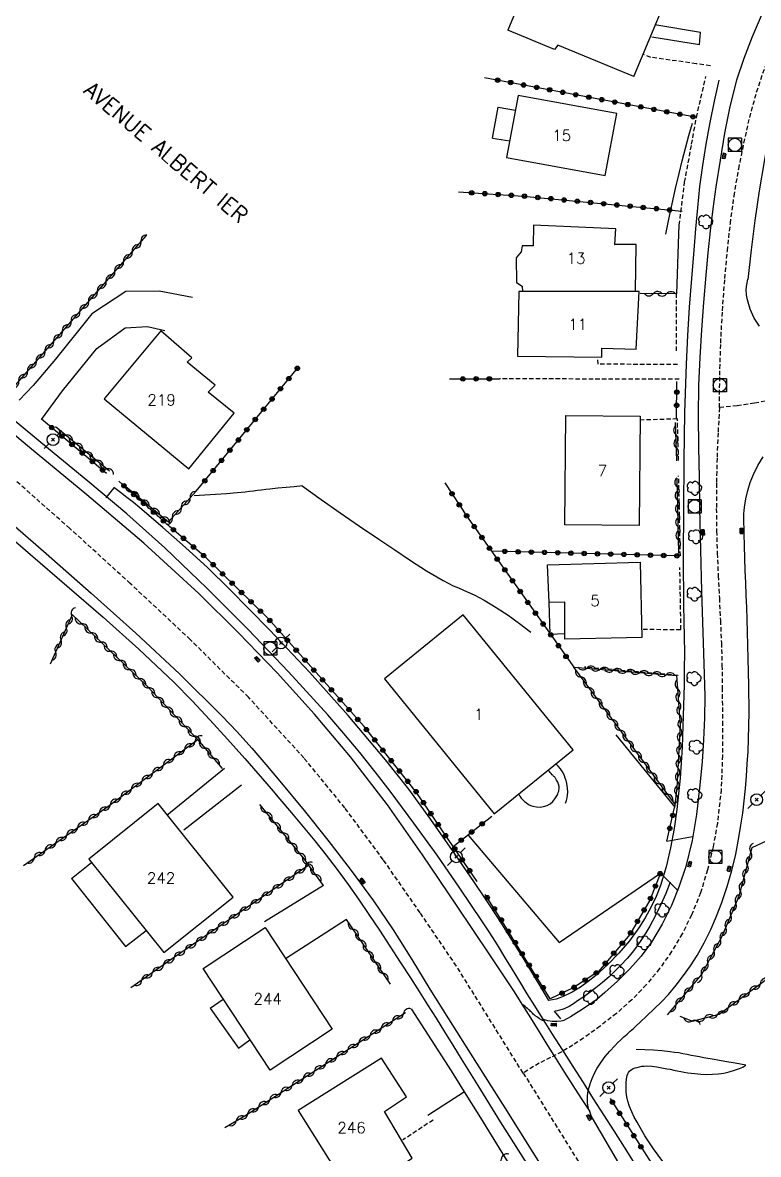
# Model space of a CAD drawing. Header units: millimetres. Extents: x 159000 to 160002, y 156999 to 158000.
# Drawn here: x 159701.8 to 159785.1, y 157281.5 to 157409.7 of the extents above; entities that cross this region are included whole.
import ezdxf
from ezdxf.enums import TextEntityAlignment as Align

# ---------------------------------------------------------------- set-up
doc = ezdxf.new("R2010")
doc.units = ezdxf.units.MM
doc.linetypes.add('DASHED', pattern=[0.75, 0.5, -0.25])
doc.layers.get('0').update_dxf_attribs({"linetype": 'CONTINUOUS'})
for name, color, linetype in [('W0001', 6, 'DASHED'), ('W0014', 7, 'CONTINUOUS'), ('W0017', 7, 'CONTINUOUS'), ('W0051', 7, 'CONTINUOUS'), ('W0101', 7, 'CONTINUOUS'), ('W0104', 1, 'CONTINUOUS'), ('W0112', 1, 'DASHED'), ('W0211', 2, 'CONTINUOUS'), ('W0214', 2, 'CONTINUOUS'), ('W0300', 7, 'CONTINUOUS'), ('W0310', 3, 'CONTINUOUS'), ('W0323', 7, 'CONTINUOUS'), ('W0333', 7, 'CONTINUOUS'), ('W0401', 7, 'CONTINUOUS'), ('W0420', 7, 'CONTINUOUS'), ('W0473', 7, 'CONTINUOUS'), ('W0989', 7, 'CONTINUOUS'), ('W0991', 7, 'CONTINUOUS'), ('W1102', 7, 'CONTINUOUS')]:
    doc.layers.add(name, color=color, linetype=linetype)
doc.styles.get("Standard").update_dxf_attribs({"font": 'romans.shx', "width": 0.85})

# ---------------------------------------------------------------- blocks, each defined once
blk = doc.blocks.new('T300')
for p, q in [((-0.8, 0.51), (-0.86, 0.34)), ((-0.86, 0.34), (-0.86, 0.17)), ((-0.86, 0.17), (-0.74, 0.06)), ((-0.69, 0.63), (-0.8, 0.51)), ((-0.8, -0.06), (-0.74, 0.06)), ((-0.74, 0.06), (-0.69, 0.11)), ((-0.57, 0.69), (-0.69, 0.63)), ((-0.46, 0.69), (-0.57, 0.69)), ((-0.29, 0.63), (-0.46, 0.69)), ((-0.29, 0.63), (-0.17, 0.74)), ((-0.23, 0.57), (-0.29, 0.63)), ((-0.17, 0.74), (-0.06, 0.8)), ((-0.06, 0.8), (0.06, 0.8)), ((0.06, 0.8), (0.23, 0.74)), ((0.23, 0.74), (0.34, 0.63)), ((0.34, 0.63), (0.4, 0.51)), ((0.46, 0.46), (0.34, 0.46)), ((0.4, 0.51), (0.4, 0.46)), ((0.57, 0.4), (0.46, 0.46)), ((0.57, 0.4), (0.69, 0.29)), ((0.69, 0.29), (0.74, 0.17)), ((0.74, 0.06), (0.69, -0.17)), ((0.74, 0.17), (0.74, 0.06)), ((-0.8, -0.17), (-0.8, -0.06)), ((-0.8, -0.23), (-0.8, -0.17)), ((-0.74, -0.34), (-0.8, -0.23)), ((-0.69, -0.4), (-0.74, -0.34)), ((-0.51, -0.46), (-0.69, -0.4)), ((-0.4, -0.46), (-0.51, -0.46)), ((-0.4, -0.46), (-0.34, -0.46)), ((-0.34, -0.46), (-0.34, -0.4)), ((-0.34, -0.51), (-0.34, -0.46)), ((-0.29, -0.63), (-0.34, -0.51)), ((-0.17, -0.74), (-0.29, -0.63)), ((-0.06, -0.8), (-0.17, -0.74)), ((0.06, -0.8), (-0.06, -0.8)), ((0.17, -0.74), (0.06, -0.8)), ((0.23, -0.69), (0.17, -0.74)), ((0.29, -0.46), (0.23, -0.46)), ((0.29, -0.63), (0.23, -0.69)), ((0.46, -0.4), (0.29, -0.46)), ((0.34, -0.51), (0.29, -0.63)), ((0.34, -0.51), (0.34, -0.46)), ((0.57, -0.34), (0.46, -0.4)), ((0.63, -0.29), (0.57, -0.34)), ((0.69, -0.17), (0.63, -0.29))]:
    blk.add_line(p, q)
blk = doc.blocks.new('T401')
for p, q in [((-0.3, 0.3), (0, 0.3)), ((-0.3, -0.25), (-0.3, 0.3)), ((-0.3, 0.15), (0, 0.15)), ((-0.3, 0), (0, 0)), ((0, 0.3), (0, -0.25)), ((-0.3, -0.15), (0, -0.15)), ((-0.3, -0.25), (-0.3, -0.3)), ((-0.3, -0.3), (0, -0.3)), ((0, -0.3), (0, -0.25))]:
    blk.add_line(p, q)
blk = doc.blocks.new('T420')
for p, q in [((0.75, 0.75), (-0.75, 0.75)), ((-0.75, 0.75), (-0.75, -0.75)), ((0.75, 0.75), (0.75, -0.75)), ((0.75, -0.75), (-0.75, -0.75))]:
    blk.add_line(p, q)
blk.add_ellipse((0, 0), major_axis=(-0.53, 0.53), ratio=1, start_param=3.926991, end_param=10.210176)
blk = doc.blocks.new('T473')
for p, q in [((-0.166667, 0.166667), (0.166667, -0.166667)), ((-0.166667, -0.166667), (0.166667, 0.166667)), ((0.500001, 0.500001), (1.000002, 1.000002)), ((-1.000002, -1.000002), (-0.500001, -0.500001))]:
    blk.add_line(p, q)
blk.add_ellipse((0, 0), major_axis=(0.471405, 0.471405), ratio=1, start_param=5.4977871438, end_param=11.780972451)
blk = doc.blocks.new('t310o')
at = {"color": 0, "linetype": 'Continuous'}
for centre, start, end in [((-0.5, 0.38), 216.8699, 323.1304), ((0.5, -0.37), 36.8699, 143.1303)]:
    blk.add_arc(centre, 0.625, start, end, dxfattribs=at)
blk = doc.blocks.new('t323o')
at = {"color": 0, "linetype": 'Continuous'}
for radius in [0.25, 0.15]:
    blk.add_circle((0, 0), radius, dxfattribs=at)

msp = doc.modelspace()

# ---------------------------------------------------------------- linework, layer by layer
at = {"layer": 'W0001'}
for points in [[(159780.67, 157366.08), (159780.71, 157369.74), (159780.82, 157373.4), (159781.01, 157377.06), (159781.28, 157380.71), (159781.57, 157383.83), (159781.91, 157386.94), (159782.33, 157390.04), (159782.86, 157393.12), (159783.45, 157396.04), (159784.1, 157398.94), (159784.88, 157401.82), (159785.84, 157404.65), (159787.31, 157408.18), (159788.98, 157411.61)], [(159848.39, 157393.18), (159825.73, 157383.46), (159822.7, 157382.1), (159819.69, 157380.71), (159816.68, 157379.3), (159813.67, 157377.89), (159810.67, 157376.49), (159807.65, 157375.1), (159804.61, 157373.75), (159801.56, 157372.44), (159798.36, 157371.09), (159795.15, 157369.74), (159791.89, 157368.5), (159788.56, 157367.45), (159786.62, 157366.97), (159784.65, 157366.57), (159782.67, 157366.28), (159780.67, 157366.08)], [(159780.67, 157366.08), (159780.51, 157363.23), (159780.4, 157360.37), (159780.34, 157357.52), (159780.32, 157354.66), (159780.35, 157352.12), (159780.42, 157349.59), (159780.53, 157347.05), (159780.66, 157344.52), (159780.78, 157341.98), (159780.89, 157339.44), (159780.96, 157336.91), (159780.99, 157334.37), (159781.01, 157330.54), (159781.01, 157326.7), (159780.87, 157322.86), (159780.44, 157319.03), (159779.96, 157316.37), (159779.33, 157313.73), (159778.53, 157311.15), (159777.52, 157308.63), (159776.46, 157306.51), (159775.25, 157304.49), (159773.89, 157302.56), (159772.39, 157300.73), (159770.76, 157299.04), (159769.01, 157297.49), (159767.16, 157296.05), (159765.27, 157294.69), (159764.07, 157293.89), (159762.83, 157293.15), (159761.56, 157292.48), (159760.26, 157291.86), (159758.45, 157290.74)], [(159758.45, 157290.74), (159750.89, 157302.85), (159746.79, 157308.89), (159742.61, 157314.88), (159738.26, 157320.76), (159733.63, 157326.42), (159727.35, 157333.28), (159720.76, 157339.82), (159713.97, 157346.16), (159707.12, 157352.41), (159700.76, 157358.01)], [(159758.45, 157290.74), (159766.48, 157277.86), (159770, 157272), (159773.44, 157266.04), (159777.03, 157260.18), (159781.04, 157254.58), (159783.73, 157250.65)]]:
    msp.add_lwpolyline(points, dxfattribs=at)
at = {"layer": 'W0014'}
for points in [[(159785.41, 157410.43), (159784.36, 157408.06), (159783.42, 157405.63), (159782.61, 157403.16), (159781.83, 157400.18), (159781.24, 157397.15), (159780.75, 157394.11), (159780.28, 157391.07), (159779.93, 157388.58), (159779.63, 157386.09), (159779.37, 157383.6), (159779.13, 157381.1), (159778.86, 157377.99), (159778.63, 157374.88), (159778.44, 157371.76), (159778.32, 157368.64), (159778.27, 157365.14), (159778.29, 157361.65), (159778.36, 157358.15), (159778.43, 157354.66), (159778.53, 157349.98), (159778.65, 157345.29), (159778.79, 157340.61), (159778.95, 157335.92)], [(159783.92, 157380.58), (159784.29, 157383.94), (159784.73, 157387.28), (159785.22, 157390.62), (159785.78, 157393.95), (159786.13, 157395.94), (159786.5, 157397.93), (159786.93, 157399.9), (159787.45, 157401.86), (159787.96, 157403.42), (159788.53, 157404.95), (159789.16, 157406.47), (159789.83, 157407.96), (159790.77, 157409.86)], [(159780.62, 157403.17), (159780.07, 157400.77), (159779.58, 157398.36), (159779.14, 157395.93), (159778.75, 157393.5), (159778.43, 157391.11), (159778.18, 157388.72), (159777.96, 157386.32), (159777.76, 157383.93), (159777.5, 157380.7), (159777.26, 157377.47), (159777.06, 157374.24), (159776.91, 157371), (159776.73, 157365.54), (159776.64, 157360.07), (159776.6, 157354.61), (159776.58, 157349.14), (159776.58, 157347.34), (159776.6, 157345.53), (159776.62, 157343.73), (159776.65, 157341.92), (159776.68, 157340.12), (159776.7, 157338.31), (159776.69, 157336.5), (159776.66, 157334.7), (159776.57, 157331.17), (159776.45, 157327.64), (159776.24, 157324.11), (159775.86, 157320.59), (159775.53, 157318.41), (159775.14, 157316.25), (159774.63, 157314.1), (159773.98, 157311.99), (159773.49, 157310.73), (159772.92, 157309.5), (159772.28, 157308.31), (159771.55, 157307.17), (159770.47, 157305.71), (159769.29, 157304.32), (159768.03, 157303.01), (159766.68, 157301.79), (159765.82, 157301.1), (159764.93, 157300.46), (159763.98, 157299.89), (159762.99, 157299.4), (159762.6, 157299.24), (159762.18, 157299.11), (159761.76, 157299.02), (159761.34, 157298.96)], [(159785.21, 157375.31), (159784.62, 157376.23), (159784.16, 157377.22), (159783.84, 157378.27), (159783.73, 157378.85), (159783.71, 157379.44), (159783.76, 157380.03), (159783.88, 157380.61)], [(159765.85, 157288.89), (159766.03, 157289.51), (159766.26, 157290.12), (159766.53, 157290.71), (159766.83, 157291.28), (159767.27, 157291.96), (159767.75, 157292.61), (159768.27, 157293.22), (159768.81, 157293.82), (159769.14, 157294.17), (159769.49, 157294.5), (159769.85, 157294.83), (159770.21, 157295.15), (159770.57, 157295.47), (159770.93, 157295.79), (159771.29, 157296.12), (159771.64, 157296.45), (159772.47, 157297.23), (159773.3, 157298.01), (159774.11, 157298.81), (159774.89, 157299.65), (159775.77, 157300.69), (159776.61, 157301.77), (159777.41, 157302.89), (159778.14, 157304.05), (159778.95, 157305.49), (159779.68, 157306.98), (159780.33, 157308.49), (159780.93, 157310.04), (159781.53, 157311.85), (159782.06, 157313.68), (159782.51, 157315.53), (159782.88, 157317.4), (159783.11, 157318.79), (159783.31, 157320.18), (159783.48, 157321.57), (159783.62, 157322.97), (159783.73, 157324.36), (159783.83, 157325.76), (159783.91, 157327.16), (159783.97, 157328.56), (159784.05, 157331.6), (159784.01, 157334.63), (159783.93, 157337.66), (159783.85, 157340.69), (159783.82, 157342.08), (159783.77, 157343.47), (159783.71, 157344.86), (159783.65, 157346.25), (159783.59, 157347.64), (159783.54, 157349.03), (159783.5, 157350.42), (159783.47, 157351.81), (159783.47, 157352.18), (159783.46, 157352.55), (159783.45, 157352.93), (159783.44, 157353.3), (159783.44, 157353.67), (159783.45, 157354.05), (159783.48, 157354.42), (159783.52, 157354.79), (159783.67, 157355.74), (159783.88, 157356.69), (159784.16, 157357.61), (159784.51, 157358.51), (159785.02, 157359.54), (159785.61, 157360.52)], [(159712.09, 157357.02), (159711.19, 157355.86)], [(159761.34, 157298.96), (159760.6, 157300.22), (159759.85, 157301.48), (159759.09, 157302.73), (159758.32, 157303.98), (159756.98, 157306.11), (159755.64, 157308.23), (159754.26, 157310.34), (159752.86, 157312.43), (159750.45, 157315.94), (159748.01, 157319.43), (159745.49, 157322.87), (159742.86, 157326.22), (159738.64, 157331.24), (159734.27, 157336.13), (159729.78, 157340.9), (159725.18, 157345.57), (159722.73, 157347.95), (159720.21, 157350.26), (159717.65, 157352.52), (159715.05, 157354.73), (159714.33, 157355.33), (159713.59, 157355.92), (159712.85, 157356.49), (159712.09, 157357.05)], [(159778.95, 157335.92), (159779.01, 157333.43), (159778.99, 157330.94), (159778.88, 157328.45), (159778.7, 157325.96), (159778.42, 157322.99), (159778.07, 157320.01), (159777.58, 157317.06), (159776.85, 157314.14), (159776.11, 157311.9), (159775.23, 157309.71), (159774.19, 157307.59), (159772.98, 157305.56), (159771.82, 157303.99), (159770.53, 157302.52), (159769.14, 157301.14), (159767.7, 157299.84), (159766.78, 157299.08), (159765.81, 157298.39), (159764.81, 157297.74), (159763.8, 157297.12), (159763.55, 157296.97), (159763.3, 157296.82), (159763.04, 157296.7), (159762.76, 157296.61), (159762.25, 157296.56), (159761.74, 157296.57), (159761.23, 157296.65), (159760.74, 157296.79)], [(159775.1, 157312.34), (159774.6, 157311.06), (159774.04, 157309.81), (159773.44, 157308.57), (159772.79, 157307.36), (159772.34, 157306.6), (159771.86, 157305.86), (159771.36, 157305.13), (159770.82, 157304.43), (159770.21, 157303.69), (159769.56, 157302.98), (159768.88, 157302.3), (159768.18, 157301.64), (159767.44, 157300.99), (159766.67, 157300.38), (159765.88, 157299.79), (159765.08, 157299.23), (159764.61, 157298.9), (159764.13, 157298.57), (159763.64, 157298.27), (159763.11, 157298.02), (159762.85, 157297.92), (159762.58, 157297.84), (159762.3, 157297.78), (159762.02, 157297.74)], [(159759.09, 157276.78), (159757.29, 157279.76), (159755.48, 157282.72), (159753.66, 157285.67), (159751.82, 157288.62), (159750.33, 157290.97), (159748.84, 157293.32), (159747.33, 157295.65), (159745.82, 157297.99)], [(159762.71, 157296.86), (159762.01, 157297.76)]]:
    msp.add_lwpolyline(points, dxfattribs=at)
at = {"layer": 'W0017'}
for points in [[(159721, 157378.57), (159717.25, 157379.27), (159713.45, 157379.25), (159709.62, 157376.69), (159705.49, 157371.58), (159702.96, 157368.6), (159701.38, 157366.91)], [(159703.92, 157364.75), (159706.28, 157367.98), (159710.16, 157372.77), (159713.4, 157375.13), (159715.93, 157375.25), (159717.88, 157374.82)], [(159768.93, 157329.04), (159775.61, 157320.86)], [(159724.62, 157325.21), (159718.12, 157319.9)], [(159726.54, 157323.33), (159720.04, 157318.23)], [(159792.79, 157320.04), (159788.65, 157318.23), (159784.34, 157316.24)], [(159752.21, 157317.68), (159762.51, 157305.52)], [(159762.51, 157305.52), (159773.98, 157313.37)], [(159735.85, 157311.98), (159729.15, 157307.86)], [(159738.46, 157308.13), (159731.66, 157303.76)]]:
    msp.add_lwpolyline(points, dxfattribs=at)
at = {"layer": 'W0051'}
for points in [[(159758.35, 157298.53), (159757.47, 157299.92), (159756.58, 157301.29), (159755.67, 157302.66), (159754.76, 157304.02), (159750.91, 157309.73), (159747.07, 157315.45), (159743.1, 157321.09), (159738.9, 157326.55), (159734.83, 157331.38), (159730.59, 157336.05), (159726.21, 157340.59), (159721.71, 157345.02), (159715.49, 157350.72), (159709.06, 157356.19), (159702.56, 157361.55), (159696.09, 157366.95)], [(159771.5, 157279.81), (159769.92, 157282.35), (159768.76, 157284.18), (159767.6, 157286.01), (159766.43, 157287.83), (159765.27, 157289.66), (159764.1, 157291.49), (159762.94, 157293.31), (159761.78, 157295.14), (159760.62, 157296.97), (159759.77, 157298.34), (159758.92, 157299.72), (159758.07, 157301.1), (159757.23, 157302.48), (159756.38, 157303.86), (159755.53, 157305.24), (159754.66, 157306.6), (159753.77, 157307.96), (159751.26, 157311.69), (159748.7, 157315.39), (159746.08, 157319.05), (159743.39, 157322.65), (159741.69, 157324.86), (159739.94, 157327.04), (159738.16, 157329.19), (159736.32, 157331.29), (159731.87, 157336.17), (159727.31, 157340.96), (159722.65, 157345.64), (159717.87, 157350.21), (159713.58, 157354.05), (159709.17, 157357.75), (159704.71, 157361.4), (159700.29, 157365.08)], [(159695.92, 157356.95), (159704.44, 157349.57), (159709.52, 157345.08), (159714.58, 157340.55), (159719.55, 157335.93), (159724.38, 157331.15), (159726.08, 157329.37), (159727.72, 157327.53), (159729.32, 157325.66), (159730.9, 157323.77), (159733.64, 157320.45), (159736.34, 157317.1), (159738.97, 157313.69), (159741.51, 157310.22), (159743.72, 157306.95), (159745.83, 157303.61), (159747.89, 157300.24), (159749.98, 157296.89), (159753.18, 157291.84), (159756.37, 157286.79), (159759.55, 157281.74), (159762.73, 157276.68)], [(159698.4, 157353.12), (159702.66, 157349.47), (159706.78, 157345.91), (159710.89, 157342.35), (159714.95, 157338.72), (159718.9, 157334.98), (159720.97, 157332.88), (159722.98, 157330.73), (159724.96, 157328.54), (159726.92, 157326.34), (159727.93, 157325.21), (159728.93, 157324.06), (159729.92, 157322.91), (159730.9, 157321.75), (159732.23, 157320.19), (159733.55, 157318.62), (159734.86, 157317.03), (159736.14, 157315.42), (159737.39, 157313.77), (159738.62, 157312.1), (159739.82, 157310.41), (159740.99, 157308.7)], [(159740.99, 157308.7), (159742.18, 157306.91), (159743.37, 157305.11), (159744.54, 157303.31), (159745.71, 157301.5), (159746.67, 157299.98), (159747.63, 157298.46), (159748.58, 157296.94), (159749.53, 157295.41), (159750.47, 157293.89), (159751.42, 157292.36), (159752.36, 157290.83), (159753.31, 157289.31), (159755.86, 157285.23), (159758.4, 157281.16), (159760.95, 157277.08), (159763.5, 157273.01), (159766.57, 157268.11), (159769.64, 157263.22), (159772.72, 157258.33), (159775.8, 157253.44)], [(159766.02, 157286.39), (159765.07, 157287.86), (159764.12, 157289.34), (159763.18, 157290.81), (159762.24, 157292.3), (159761.26, 157293.85), (159760.28, 157295.42), (159759.31, 157296.98), (159758.34, 157298.55)], [(159760.84, 157296.6), (159760.57, 157296.74), (159760.31, 157296.89), (159760.06, 157297.06), (159759.82, 157297.23), (159759.71, 157297.32), (159759.6, 157297.42), (159759.5, 157297.52), (159759.39, 157297.62), (159759.29, 157297.72), (159759.19, 157297.82), (159759.09, 157297.91), (159758.98, 157298.01), (159758.83, 157298.14), (159758.67, 157298.26), (159758.51, 157298.39), (159758.35, 157298.51)], [(159766.31, 157285.64), (159766.15, 157285.94), (159766.02, 157286.26), (159765.9, 157286.58), (159765.81, 157286.91), (159765.77, 157287.13), (159765.74, 157287.36), (159765.73, 157287.58), (159765.73, 157287.81), (159765.74, 157288.13), (159765.77, 157288.45), (159765.81, 157288.77), (159765.88, 157289.08)], [(159769.27, 157280.53), (159766.31, 157285.64)]]:
    msp.add_lwpolyline(points, dxfattribs=at)
at = {"layer": 'W0101'}
for points in [[(159770.98, 157403.59), (159776.37, 157416.52), (159763.85, 157421.95), (159761.85, 157417.5), (159760.49, 157417.96), (159756.72, 157408.82)], [(159770.98, 157403.59), (159762.37, 157407.12), (159762.01, 157406.62), (159756.72, 157408.82)], [(159771.15, 157379.23), (159771.24, 157384.57), (159768.79, 157384.55), (159768.82, 157384.55), (159768.95, 157386.32), (159759.63, 157386.75), (159759.59, 157384.41), (159758.33, 157384.41), (159758.24, 157383.73), (159757.67, 157383.03), (159757.71, 157380.26), (159758.34, 157379.85), (159758.38, 157379.23)], [(159758.38, 157379.23), (159757.96, 157379.23), (159757.79, 157371.9), (159767.34, 157371.79), (159767.36, 157372.81), (159771.26, 157372.7), (159771.57, 157379.23), (159771.15, 157379.23)]]:
    msp.add_lwpolyline(points, dxfattribs=at)
for points in [[(159756.58, 157394.42), (159767.74, 157392.36), (159769.04, 157399.38), (159757.88, 157401.43)], [(159711.01, 157367.06), (159720.61, 157359.14), (159725.73, 157365.46), (159722.79, 157367.83), (159723.56, 157368.63), (159720.4, 157371.24), (159720.94, 157371.73), (159717.42, 157374.76)], [(159763.15, 157352.81), (159763.27, 157365.19), (159771.7, 157365.11), (159771.58, 157352.72), (159763.15, 157352.81)], [(159771.7, 157348.6), (159771.88, 157340.07), (159763.17, 157339.88), (159763.17, 157344.04), (159761.41, 157344.02), (159761.21, 157348.27)], [(159742.76, 157335.38), (159755.18, 157320.08), (159764.1, 157327.33), (159751.67, 157342.62)], [(159717.76, 157304.37), (159725.62, 157310.67), (159717.13, 157321.27), (159709.27, 157314.97)], [(159729.24, 157307.22), (159736.84, 157295.7), (159729.8, 157291.06), (159722.2, 157302.58)], [(159742.42, 157292.44), (159732.99, 157286.5), (159739.17, 157276.65), (159745.9, 157281.11), (159742.73, 157286.38), (159745.23, 157288.06)]]:
    msp.add_lwpolyline(points, close=True, dxfattribs=at)
at = {"layer": 'W0104'}
for points in [[(159754.99, 157396.58), (159755.6, 157400.12), (159757.57, 157399.77)], [(159754.99, 157396.58), (159756.93, 157396.3)], [(159761.51, 157340.43), (159761.41, 157344.02)], [(159761.51, 157340.43), (159763.17, 157340.52)], [(159757.94, 157322.31), (159758.08, 157322.08), (159758.24, 157321.87), (159758.41, 157321.67), (159758.6, 157321.49), (159758.82, 157321.32), (159759.05, 157321.16), (159759.29, 157321.03), (159759.56, 157320.94), (159759.96, 157320.87), (159760.36, 157320.86), (159760.77, 157320.9), (159761.16, 157321.03), (159761.51, 157321.23), (159761.8, 157321.49), (159762.05, 157321.79), (159762.26, 157322.12), (159762.33, 157322.24), (159762.38, 157322.37), (159762.43, 157322.5), (159762.47, 157322.64), (159762.5, 157322.78), (159762.51, 157322.92), (159762.52, 157323.06), (159762.51, 157323.2), (159762.46, 157323.45), (159762.37, 157323.69), (159762.24, 157323.91), (159762.11, 157324.13), (159762.07, 157324.18), (159762.03, 157324.23), (159761.98, 157324.28), (159761.93, 157324.32), (159761.89, 157324.37), (159761.84, 157324.41), (159761.79, 157324.46), (159761.75, 157324.5), (159761.63, 157324.64), (159761.52, 157324.77), (159761.4, 157324.91), (159761.29, 157325.05)], [(159707.3, 157312.76), (159709.57, 157314.59)], [(159707.3, 157312.76), (159713.41, 157305.07), (159715.76, 157306.87)], [(159723.02, 157298.1), (159724.5, 157299.1)], [(159723.02, 157298.1), (159726.23, 157293.57), (159727.52, 157294.51)]]:
    msp.add_lwpolyline(points, dxfattribs=at)
at = {"layer": 'W0112'}
for points in [[(159772.9, 157405.73), (159772.02, 157406.09)], [(159779.65, 157404.78), (159778.05, 157405.01), (159772.89, 157405.76)], [(159776.12, 157386.74), (159776.73, 157391.6), (159777.52, 157395.91), (159778.06, 157398.95), (159779.14, 157403.58)], [(159775.81, 157372.52), (159775.81, 157378.96)], [(159775.92, 157370.96), (159766.93, 157371), (159766.88, 157371.58)], [(159776.12, 157369.3), (159755.77, 157369.34)], [(159776.04, 157360.1), (159775.91, 157364.8), (159771.76, 157364.67)], [(159776.25, 157349.29), (159776.05, 157358.37)], [(159772.04, 157340.99), (159776.31, 157340.96), (159776.19, 157347.97)], [(159775.99, 157335.76), (159765.39, 157336.7)], [(159763.25, 157321.31), (159763.36, 157321.6), (159763.43, 157321.9), (159763.48, 157322.21), (159763.49, 157322.53), (159763.46, 157323.03), (159763.39, 157323.54), (159763.26, 157324.03), (159763.08, 157324.51), (159762.9, 157324.85), (159762.68, 157325.18), (159762.43, 157325.47), (159762.15, 157325.74)], [(159748.26, 157285.42), (159744.84, 157283.16)]]:
    msp.add_lwpolyline(points, dxfattribs=at)
at = {"layer": 'W0211'}
for points in [[(159774.62, 157385.71), (159774.96, 157387.44), (159775.32, 157389.17), (159775.71, 157390.89), (159776.11, 157392.61), (159776.46, 157394.04), (159776.83, 157395.46), (159777.22, 157396.89), (159777.62, 157398.3)], [(159721.2, 157356.13), (159722.42, 157356.19), (159723.63, 157356.27), (159724.85, 157356.36), (159726.06, 157356.46), (159726.52, 157356.51), (159726.99, 157356.56), (159727.45, 157356.61), (159727.91, 157356.67), (159728.38, 157356.73), (159728.84, 157356.78), (159729.3, 157356.84), (159729.77, 157356.89), (159730.68, 157356.99), (159731.6, 157357.08), (159732.53, 157357.17), (159733.45, 157357.26)], [(159733.42, 157357.23), (159735.57, 157355.69), (159737.74, 157354.17), (159739.92, 157352.67), (159742.11, 157351.19), (159743.9, 157349.98), (159745.7, 157348.78), (159747.52, 157347.6), (159749.38, 157346.5), (159749.95, 157346.2), (159750.53, 157345.92), (159751.12, 157345.66), (159751.71, 157345.41), (159752.3, 157345.15), (159752.89, 157344.88), (159753.46, 157344.6), (159754.03, 157344.29), (159755.4, 157343.46), (159756.74, 157342.57), (159758.05, 157341.63), (159759.31, 157340.64)], [(159774.25, 157280.71), (159773.21, 157282.15), (159772.24, 157283.64), (159771.34, 157285.18), (159771.03, 157285.75), (159770.74, 157286.34), (159770.49, 157286.94), (159770.3, 157287.57), (159770.19, 157288.06), (159770.12, 157288.56), (159770.1, 157289.07), (159770.11, 157289.57), (159770.13, 157289.75), (159770.14, 157289.93), (159770.16, 157290.1), (159770.19, 157290.28), (159770.23, 157290.46), (159770.3, 157290.63), (159770.38, 157290.8), (159770.49, 157290.95), (159770.67, 157291.12), (159770.9, 157291.24), (159771.13, 157291.31), (159771.35, 157291.38), (159771.61, 157291.45), (159771.88, 157291.5), (159772.15, 157291.53), (159772.42, 157291.54), (159773, 157291.51), (159773.57, 157291.43), (159774.14, 157291.32), (159774.7, 157291.22), (159775.1, 157291.16), (159775.5, 157291.08), (159775.89, 157291), (159776.29, 157290.92), (159776.68, 157290.84), (159777.08, 157290.77), (159777.48, 157290.71), (159777.89, 157290.67), (159778.55, 157290.62), (159779.22, 157290.59), (159779.88, 157290.6), (159780.55, 157290.65), (159781.16, 157290.74), (159781.77, 157290.88), (159782.36, 157291.05), (159782.95, 157291.25), (159783.13, 157291.33), (159783.31, 157291.41), (159783.48, 157291.5), (159783.65, 157291.61)]]:
    msp.add_lwpolyline(points, dxfattribs=at)
at = {"layer": 'W0214'}
msp.add_lwpolyline([(159783.65, 157291.64), (159782.46, 157291.84), (159781.27, 157292.05), (159780.08, 157292.26), (159778.89, 157292.47), (159778.42, 157292.56), (159777.95, 157292.65), (159777.48, 157292.74), (159777.01, 157292.84), (159776.53, 157292.93), (159776.06, 157293.01), (159775.59, 157293.08), (159775.11, 157293.15), (159774.15, 157293.25), (159773.19, 157293.33), (159772.22, 157293.38), (159771.25, 157293.41)], dxfattribs=at)
at = {"layer": 'W0310'}
for points in [[(159700.36, 157367.95), (159715.81, 157385.59)], [(159775.84, 157378.96), (159771.68, 157379)], [(159711.62, 157358.89), (159705.51, 157363.92)], [(159775.84, 157360.04), (159775.7, 157364.38)], [(159713.03, 157357.51), (159718.3, 157353.15), (159721.44, 157356.63)], [(159775.85, 157358.11), (159776.03, 157349.61)], [(159707.39, 157342.61), (159704.89, 157337.03)], [(159721.63, 157328.46), (159715.89, 157334.53), (159707.39, 157342.64)], [(159764.16, 157336.71), (159775.81, 157335.74)], [(159775.69, 157321.1), (159764.17, 157336.68)], [(159775.81, 157335.74), (159776.21, 157330.13), (159775.86, 157323.05), (159775.6, 157320.8)], [(159701.86, 157314.25), (159711.41, 157320.91), (159721.65, 157328.55)], [(159721.62, 157328.46), (159724.36, 157325.23)], [(159735.85, 157311.98), (159733.67, 157315), (159728.65, 157321.16)], [(159784.34, 157316.24), (159782.85, 157310.78), (159780.95, 157306.19), (159778.64, 157301.88), (159774.75, 157297.32)], [(159734.18, 157314.29), (159718.96, 157303.85), (159714.03, 157300.39)], [(159743.43, 157300.79), (159738.46, 157308.13)], [(159776.17, 157297.19), (159777.63, 157296.6), (159780.63, 157297.4), (159786.98, 157302.08), (159793.16, 157306.68)], [(159724.67, 157284.57), (159727.05, 157285.98), (159745.14, 157297.61)]]:
    msp.add_lwpolyline(points, dxfattribs=at)
at = {"layer": 'W0323'}
for points in [[(159777.92, 157398.98), (159754.08, 157403.44)], [(159751.12, 157390.5), (159758.46, 157390.03), (159776.45, 157388.33)], [(159721.44, 157356.63), (159732.93, 157370.6)], [(159750.12, 157369.33), (159755.77, 157369.34)], [(159775.81, 157364.84), (159775.86, 157369.05)], [(159711.28, 157358.64), (159703.91, 157364.78)], [(159750.51, 157316.38), (159746.39, 157322.49), (159740.44, 157329.96), (159729.58, 157342.19), (159722.57, 157349.06), (159718.42, 157352.62), (159712.68, 157357.74)], [(159749.57, 157357.55), (159752.12, 157353.73), (159764.17, 157336.68)], [(159776.24, 157349.3), (159754.87, 157349.84)], [(159774.72, 157316.99), (159775.6, 157320.8)], [(159753.25, 157312.42), (159750.51, 157316.38), (159754.92, 157319.82)], [(159773.98, 157313.37), (159772.79, 157310.3), (159770.51, 157306.44), (159766.96, 157302.22), (159764.12, 157300.38), (159761.51, 157299.13)], [(159761.51, 157299.13), (159758.79, 157303.51), (159755.82, 157308.35), (159754.15, 157310.95)], [(159768.29, 157287.86), (159779.04, 157271)]]:
    msp.add_lwpolyline(points, dxfattribs=at)
at = {"layer": 'W0333'}
for points in [[(159778.41, 157407.2), (159778.54, 157408.55), (159773.35, 157409.42)], [(159773, 157408.08), (159778.41, 157407.2)], [(159776.08, 157385.74), (159776.12, 157386.74)], [(159775.84, 157378.96), (159776.08, 157385.74)], [(159774.71, 157316.99), (159777.62, 157317.54)], [(159773.98, 157313.37), (159776.01, 157311.38)], [(159747.66, 157285.96), (159751.81, 157288.63)]]:
    msp.add_lwpolyline(points, dxfattribs=at)
at = {"layer": 'W1102'}
msp.add_lwpolyline([(159771.15, 157379.23), (159758.38, 157379.23)], dxfattribs=at)

# ---------------------------------------------------------------- block references
at = {"layer": 'W0300'}
for p in [(159779.16, 157387.11), (159777.89, 157356.94), (159778.02, 157351.45), (159777.86, 157344.95), (159777.83, 157335.4), (159778.09, 157327.64), (159777.93, 157322.16), (159774.2, 157309.18), (159772.17, 157305.48), (159769.11, 157302.21), (159766.13, 157299.31)]:
    msp.add_blockref('T300', p, dxfattribs=at)
at = {"layer": 'W0310'}
for p, rotation in [((159715.18, 157384.87), 48.78949472835331), ((159714.19, 157383.75), 48.78949472835331), ((159713.2, 157382.62), 48.78949472835331), ((159712.21, 157381.49), 48.78949472835331), ((159710.24, 157379.23), 48.78949472835331), ((159711.23, 157380.36), 48.78949472835331), ((159709.25, 157378.1), 48.78949472835331), ((159773.18, 157378.99), 179.4901664525121), ((159774.68, 157378.97), 179.4901664525121), ((159708.26, 157376.98), 48.78949472835331), ((159707.27, 157375.85), 48.78949472835331), ((159706.28, 157374.72), 48.78949472835331), ((159705.3, 157373.59), 48.78949472835331), ((159704.31, 157372.46), 48.78949472835331), ((159702.33, 157370.2), 48.78949472835331), ((159703.32, 157371.33), 48.78949472835331), ((159701.34, 157369.08), 48.78949472835331), ((159706.67, 157362.97), 140.5140686105894), ((159775.75, 157363.04), 91.88413685154843), ((159707.82, 157362.02), 140.5140686105894), ((159775.79, 157361.54), 91.88413685154843), ((159708.98, 157361.06), 140.5140686105894), ((159710.14, 157360.11), 140.5140686105894), ((159711.3, 157359.15), 140.5140686105894), ((159714.19, 157356.55), 320.3403394982417), ((159775.87, 157357.11), 271.2472690127549), ((159715.34, 157355.6), 320.3403394982417), ((159720.75, 157355.86), 47.90850135698611), ((159775.9, 157355.61), 271.2472690127549), ((159716.5, 157354.64), 320.3403394982417), ((159717.65, 157353.68), 320.3403394982417), ((159718.74, 157353.64), 47.90850135698611), ((159719.74, 157354.75), 47.90850135698611), ((159775.94, 157354.11), 271.2472690127549), ((159775.97, 157352.61), 271.2472690127549), ((159776, 157351.11), 271.2472690127549), ((159707.34, 157342.51), 245.8470812172725), ((159706.73, 157341.14), 245.8470812172725), ((159708.47, 157341.6), 136.3759930666714), ((159706.11, 157339.77), 245.8470812172725), ((159709.56, 157340.57), 136.3759930666714), ((159710.64, 157339.53), 136.3759930666714), ((159705.5, 157338.4), 245.8470812172725), ((159711.73, 157338.5), 136.3759930666714), ((159712.81, 157337.46), 136.3759930666714), ((159713.9, 157336.43), 136.3759930666714), ((159764.99, 157335.57), 126.4731622133862), ((159765.66, 157336.59), 355.2245520495038), ((159767.15, 157336.46), 355.2245520495038), ((159768.65, 157336.34), 355.2245520495038), ((159770.14, 157336.21), 355.2245520495038), ((159714.99, 157335.39), 136.3759930666714), ((159716.06, 157334.35), 133.3891930475722), ((159765.88, 157334.37), 126.4731622133862), ((159771.64, 157336.09), 355.2245520495038), ((159773.13, 157335.96), 355.2245520495038), ((159774.63, 157335.84), 355.2245520495038), ((159775.92, 157334.27), 274.0377106210676), ((159717.09, 157333.26), 133.3891930475722), ((159766.77, 157333.16), 126.4731622133862), ((159718.12, 157332.17), 133.3891930475722), ((159767.66, 157331.95), 126.4731622133862), ((159776.02, 157332.77), 274.0377106210676), ((159719.15, 157331.08), 133.3891930475722), ((159768.55, 157330.75), 126.4731622133862), ((159776.13, 157331.27), 274.0377106210676), ((159720.18, 157329.99), 133.3891930475722), ((159769.45, 157329.54), 126.4731622133862), ((159776.19, 157329.78), 267.187617831713), ((159721.21, 157328.9), 133.3891930475722), ((159721.31, 157328.3), 36.73711923880497), ((159770.34, 157328.34), 126.4731622133862), ((159776.12, 157328.28), 267.187617831713), ((159720.11, 157327.4), 36.73711923880497), ((159722.43, 157327.52), 310.2903539830236), ((159771.23, 157327.13), 126.4731622133862), ((159776.04, 157326.78), 267.187617831713), ((159717.71, 157325.61), 36.73711923880497), ((159718.91, 157326.5), 36.73711923880497), ((159723.4, 157326.37), 310.2903539830236), ((159772.12, 157325.92), 126.4731622133862), ((159775.97, 157325.28), 267.187617831713), ((159716.51, 157324.71), 36.73711923880497), ((159773.01, 157324.72), 126.4731622133862), ((159714.1, 157322.92), 36.73711923880497), ((159715.3, 157323.81), 36.73711923880497), ((159773.9, 157323.51), 126.4731622133862), ((159775.9, 157323.78), 267.187617831713), ((159712.9, 157322.02), 36.73711923880497), ((159774.8, 157322.31), 126.4731622133862), ((159775.77, 157322.29), 263.3745064962622), ((159711.7, 157321.12), 36.73711923880497), ((159729.39, 157320.25), 129.1386515514674), ((159709.24, 157319.4), 34.86870853035629), ((159710.47, 157320.25), 34.86870853035629), ((159730.34, 157319.09), 129.1386515514674), ((159708.01, 157318.54), 34.86870853035629), ((159731.28, 157317.93), 129.1386515514674), ((159705.55, 157316.82), 34.86870853035629), ((159706.78, 157317.68), 34.86870853035629), ((159732.23, 157316.76), 129.1386515514674), ((159704.32, 157315.97), 34.86870853035629), ((159733.18, 157315.6), 129.1386515514674), ((159784.21, 157315.75), 254.7022848516245), ((159703.09, 157315.11), 34.86870853035629), ((159733.78, 157314.02), 214.4546432334435), ((159734.09, 157314.41), 125.8916820353454), ((159783.81, 157314.3), 254.7022848516245), ((159732.55, 157313.17), 214.4546432334435), ((159734.97, 157313.2), 125.8916820353454), ((159783.42, 157312.86), 254.7022848516245), ((159730.07, 157311.47), 214.4546432334435), ((159731.31, 157312.32), 214.4546432334435), ((159783.02, 157311.41), 254.7022848516245), ((159728.84, 157310.62), 214.4546432334435), ((159782.52, 157310), 247.6117089649871), ((159726.36, 157308.92), 214.4546432334435), ((159727.6, 157309.77), 214.4546432334435), ((159781.95, 157308.61), 247.6117089649871), ((159725.13, 157308.08), 214.4546432334435), ((159722.65, 157306.38), 214.4546432334435), ((159723.89, 157307.23), 214.4546432334435), ((159739.23, 157307), 124.0609842007248), ((159781.38, 157307.22), 247.6117089649871), ((159721.42, 157305.53), 214.4546432334435), ((159740.07, 157305.76), 124.0609842007248), ((159780.78, 157305.85), 241.7222440750925), ((159718.94, 157303.83), 214.9956927695136), ((159720.18, 157304.68), 214.4546432334435), ((159740.91, 157304.51), 124.0609842007248), ((159780.06, 157304.53), 241.7222440750925), ((159717.71, 157302.97), 214.9956927695136), ((159741.75, 157303.27), 124.0609842007248), ((159779.35, 157303.21), 241.7222440750925), ((159715.26, 157301.25), 214.9956927695136), ((159716.48, 157302.11), 214.9956927695136), ((159742.59, 157302.03), 124.0609842007248), ((159778.64, 157301.89), 241.7222440750925), ((159777.67, 157300.75), 229.5388433170512), ((159784.1, 157299.96), 36.3428244488686), ((159785.31, 157300.85), 36.3428244488686), ((159775.73, 157298.47), 229.5388433170512), ((159776.7, 157299.61), 229.5388433170512), ((159782.9, 157299.07), 36.3428244488686), ((159744.91, 157297.46), 32.73698680612447), ((159781.69, 157298.18), 36.3428244488686), ((159743.65, 157296.65), 32.73698680612447), ((159777.56, 157296.62), 337.7463891327317), ((159779, 157296.96), 14.98966753076328), ((159780.45, 157297.35), 14.98966753076328), ((159741.13, 157295.03), 32.73698680612447), ((159742.39, 157295.84), 32.73698680612447), ((159739.87, 157294.22), 32.73698680612447), ((159737.34, 157292.59), 32.73698680612447), ((159738.6, 157293.4), 32.73698680612447), ((159734.82, 157290.97), 32.73698680612447), ((159736.08, 157291.78), 32.73698680612447), ((159733.56, 157290.16), 32.73698680612447), ((159731.03, 157288.54), 32.73698680612447), ((159732.3, 157289.35), 32.73698680612447), ((159729.77, 157287.73), 32.73698680612447), ((159727.25, 157286.1), 32.73698680612447), ((159728.51, 157286.92), 32.73698680612447), ((159725.96, 157285.33), 30.61924397076552), ((159755.98, 157281.01), 212.4169391892945)]:
    msp.add_blockref('t310o', p, dxfattribs=dict(at, rotation=rotation))
at = {"layer": 'W0323'}
for p, rotation in [((159755.56, 157403.16), 169.3903400138595), ((159757.03, 157402.89), 169.3903400138595), ((159758.5, 157402.61), 169.3903400138595), ((159759.98, 157402.34), 169.3903400138595), ((159761.45, 157402.06), 169.3903400138595), ((159762.93, 157401.78), 169.3903400138595), ((159764.4, 157401.51), 169.3903400138595), ((159765.88, 157401.23), 169.3903400138595), ((159767.35, 157400.95), 169.3903400138595), ((159768.82, 157400.68), 169.3903400138595), ((159770.3, 157400.4), 169.3903400138595), ((159771.77, 157400.13), 169.3903400138595), ((159773.25, 157399.85), 169.3903400138595), ((159774.72, 157399.57), 169.3903400138595), ((159776.2, 157399.3), 169.3903400138595), ((159777.67, 157399.02), 169.3903400138595), ((159752.62, 157390.41), 356.3387559864088), ((159754.11, 157390.31), 356.3387559864088), ((159755.61, 157390.21), 356.3387559864088), ((159757.11, 157390.12), 356.3387559864088), ((159758.6, 157390.02), 354.5927517082334), ((159760.1, 157389.88), 354.5927517082334), ((159761.59, 157389.74), 354.5927517082334), ((159763.08, 157389.59), 354.5927517082334), ((159764.58, 157389.45), 354.5927517082334), ((159766.07, 157389.31), 354.5927517082334), ((159767.56, 157389.17), 354.5927517082334), ((159769.06, 157389.03), 354.5927517082334), ((159770.55, 157388.89), 354.5927517082334), ((159772.04, 157388.75), 354.5927517082334), ((159773.54, 157388.61), 354.5927517082334), ((159775.03, 157388.46), 354.5927517082334), ((159732.88, 157370.53), 50.56044083740246), ((159730.97, 157368.22), 50.56044083740246), ((159731.92, 157369.37), 50.56044083740246), ((159751.62, 157369.33), 0.1635732604161529), ((159753.12, 157369.34), 0.1635732604161529), ((159754.62, 157369.34), 0.1635732604161529), ((159730.02, 157367.06), 50.56044083740246), ((159775.85, 157367.84), 89.30726828550709), ((159729.07, 157365.9), 50.56044083740246), ((159775.83, 157366.34), 89.30726828550709), ((159728.11, 157364.74), 50.56044083740246), ((159705.07, 157363.82), 140.2250294947755), ((159727.16, 157363.58), 50.56044083740246), ((159706.22, 157362.86), 140.2250294947755), ((159707.37, 157361.9), 140.2250294947755), ((159726.21, 157362.42), 50.56044083740246), ((159708.53, 157360.94), 140.2250294947755), ((159725.25, 157361.27), 50.56044083740246), ((159709.68, 157359.98), 140.2250294947755), ((159724.3, 157360.11), 50.56044083740246), ((159710.83, 157359.02), 140.2250294947755), ((159723.35, 157358.95), 50.56044083740246), ((159713.24, 157357.24), 138.2736439949595), ((159722.4, 157357.79), 50.56044083740246), ((159714.36, 157356.24), 138.2736439949595), ((159750.39, 157356.33), 303.6671019231333), ((159715.48, 157355.25), 138.2736439949595), ((159716.6, 157354.25), 138.2736439949595), ((159751.22, 157355.08), 303.6671019231333), ((159717.72, 157353.25), 138.2736439949595), ((159752.05, 157353.83), 303.6671019231333), ((159718.85, 157352.26), 139.3748430046662), ((159752.91, 157352.61), 305.2558562078643), ((159719.99, 157351.28), 139.3748430046662), ((159721.12, 157350.3), 139.3748430046662), ((159753.78, 157351.38), 305.2558562078643), ((159722.26, 157349.33), 139.3748430046662), ((159754.64, 157350.16), 305.2558562078643), ((159756.37, 157349.8), 178.5368312655289), ((159757.87, 157349.76), 178.5368312655289), ((159759.37, 157349.73), 178.5368312655289), ((159760.87, 157349.69), 178.5368312655289), ((159762.36, 157349.65), 178.5368312655289), ((159763.86, 157349.61), 178.5368312655289), ((159765.36, 157349.57), 178.5368312655289), ((159766.86, 157349.53), 178.5368312655289), ((159768.36, 157349.5), 178.5368312655289), ((159769.86, 157349.46), 178.5368312655289), ((159771.36, 157349.42), 178.5368312655289), ((159772.86, 157349.38), 178.5368312655289), ((159774.36, 157349.34), 178.5368312655289), ((159775.86, 157349.3), 178.5368312655289), ((159723.35, 157348.3), 135.5366935788072), ((159755.51, 157348.93), 305.2558562078643), ((159756.37, 157347.71), 305.2558562078643), ((159724.42, 157347.25), 135.5366935788072), ((159757.24, 157346.48), 305.2558562078643), ((159725.49, 157346.2), 135.5366935788072), ((159726.56, 157345.15), 135.5366935788072), ((159758.11, 157345.26), 305.2558562078643), ((159727.63, 157344.1), 135.5366935788072), ((159758.97, 157344.03), 305.2558562078643), ((159728.7, 157343.04), 135.5366935788072), ((159759.84, 157342.81), 305.2558562078643), ((159729.76, 157341.98), 131.621319092442), ((159760.7, 157341.58), 305.2558562078643), ((159730.76, 157340.86), 131.621319092442), ((159761.57, 157340.36), 305.2558562078643), ((159731.75, 157339.74), 131.621319092442), ((159762.44, 157339.13), 305.2558562078643), ((159732.75, 157338.62), 131.621319092442), ((159733.75, 157337.5), 131.621319092442), ((159763.3, 157337.91), 305.2558562078643), ((159734.74, 157336.37), 131.621319092442), ((159735.74, 157335.25), 131.621319092442), ((159736.74, 157334.13), 131.621319092442), ((159737.73, 157333.01), 131.621319092442), ((159738.73, 157331.89), 131.621319092442), ((159739.72, 157330.77), 131.621319092442), ((159740.7, 157329.63), 128.5736267135575), ((159741.64, 157328.46), 128.5736267135575), ((159742.57, 157327.29), 128.5736267135575), ((159743.51, 157326.11), 128.5736267135575), ((159744.44, 157324.94), 128.5736267135575), ((159745.38, 157323.77), 128.5736267135575), ((159746.32, 157322.6), 128.5736267135575), ((159747.16, 157321.36), 123.9228795253794), ((159748, 157320.11), 123.9228795253794), ((159775.39, 157319.91), 76.96915410840008), ((159748.83, 157318.87), 123.9228795253794), ((159753.81, 157318.95), 37.93243920955938), ((159775.05, 157318.45), 76.96915410840008), ((159749.67, 157317.62), 123.9228795253794), ((159751.44, 157317.1), 37.93243920955938), ((159752.62, 157318.03), 37.93243920955938), ((159750.69, 157316.12), 124.7289962795306), ((159751.54, 157314.88), 124.7289962795306), ((159752.4, 157313.65), 124.7289962795306), ((159773.96, 157313.31), 248.7648318295074), ((159773.42, 157311.91), 248.7648318295074), ((159754.38, 157310.6), 122.6805547432347), ((159755.19, 157309.33), 122.6805547432347), ((159772.87, 157310.51), 248.7648318295074), ((159755.99, 157308.07), 121.5322546729979), ((159772.14, 157309.2), 239.4277603568669), ((159756.78, 157306.79), 121.5322546729979), ((159771.38, 157307.91), 239.4277603568669), ((159757.56, 157305.51), 121.5322546729979), ((159769.68, 157305.45), 229.8986735638144), ((159770.62, 157306.62), 239.4277603568669), ((159758.35, 157304.23), 121.5322546729979), ((159768.71, 157304.31), 229.8986735638144), ((159759.13, 157302.95), 121.8968797721901), ((159767.75, 157303.16), 229.8986735638144), ((159759.93, 157301.68), 121.8968797721901), ((159766.73, 157302.07), 213.0012016859121), ((159760.72, 157300.41), 121.8968797721901), ((159764.21, 157300.44), 213.0012016859121), ((159765.47, 157301.26), 213.0012016859121), ((159762.86, 157299.78), 205.5000315560444), ((159768.55, 157287.44), 302.5193228177797), ((159769.36, 157286.18), 302.5193228177797), ((159770.16, 157284.91), 302.5193228177797), ((159770.97, 157283.65), 302.5193228177797), ((159771.78, 157282.38), 302.5193228177797)]:
    msp.add_blockref('t323o', p, dxfattribs=dict(at, rotation=rotation))
at = {"layer": 'W0401'}
for p, rotation in [((159781.05, 157394.58), 171.1713880925336), ((159778.66, 157351.95), 181.1972315298985), ((159783.32, 157352.14), 1.167487877295946), ((159728.45, 157337.7), 43.86428445460962), ((159777.16, 157314.42), 163.957902366678), ((159781.9, 157313.85), 345.3754243454113), ((159740.13, 157312.38), 216.273708993634), ((159761.94, 157296.37), 88.0937208401608), ((159766.04, 157285.78), 26.48596094177937)]:
    msp.add_blockref('T401', p, dxfattribs=dict(at, rotation=rotation))
at = {"layer": 'W0420'}
for p in [(159782.42, 157395.83), (159780.71, 157368.61), (159777.87, 157354.9), (159729.82, 157338.81), (159780.21, 157315.2)]:
    msp.add_blockref('T420', p, dxfattribs=at)
at = {"layer": 'W0473'}
for p in [(159705.22, 157362.45), (159731.02, 157339.44), (159784.89, 157321.7), (159750.87, 157315.22), (159768.12, 157289.09)]:
    msp.add_blockref('T473', p, dxfattribs=at)

# ---------------------------------------------------------------- texts
at = {"layer": 'W0989'}
msp.add_text('AVENUE ALBERT IER', height=1.75, rotation=319.995, dxfattribs=at).set_placement((159708.56, 157401.8))
at = {"layer": 'W0991'}
for s, p in [('15', (159762.81, 157396.9)), ('13', (159764.44, 157382.99)), ('11', (159764.63, 157375.51)), ('219', (159717.51, 157366.95)), ('7', (159767.42, 157358.96)), ('5', (159766.6, 157344.24)), ('1', (159753.43, 157331.35)), ('242', (159717.45, 157312.82)), ('244', (159729.52, 157299.14)), ('246', (159739.02, 157284.55))]:
    msp.add_text(s, height=1.25, dxfattribs=at).set_placement(p, align=Align.MIDDLE_CENTER)

doc.saveas('drawing.dxf')
